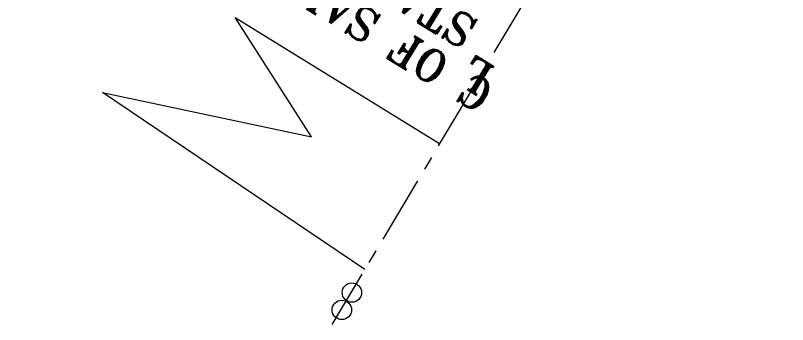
# Model space of a CAD drawing. Header units: metres. Extents: x 593168 to 611286, y 3401475 to 3412398.
# Drawn here: x 593602 to 593673, y 3411944.4 to 3411972.9 of the extents above; entities that cross this region are included whole.
import ezdxf

# ---------------------------------------------------------------- set-up
doc = ezdxf.new("R2010")
doc.units = ezdxf.units.M
doc.header["$MEASUREMENT"] = 0
doc.linetypes.add('CENTER', pattern=[2, 1.25, -0.25, 0.25, -0.25])
doc.layers.add('SRJ CH. in Station', color=7, linetype='Continuous', lineweight=0)
doc.styles.add('ROMANT', font='romant__.ttf')

msp = doc.modelspace()

# ---------------------------------------------------------------- linework, layer by layer
at = {"layer": 'SRJ CH. in Station', "color": 7, "linetype": 'CENTER', "lineweight": 15, "ltscale": 5}
msp.add_lwpolyline([(593673.0459, 3412134.0048), (593601.9559, 3412014.5879), (593654.3167, 3411983.417), (593631.0952, 3411944.4095)], dxfattribs=at)
at = {"layer": 'SRJ CH. in Station', "color": 7, "lineweight": 15}
msp.add_lwpolyline([(593634.1133, 3411949.4794), (593609.9683, 3411965.7676), (593629.1996, 3411961.6867), (593622.183, 3411972.6794), (593641.0123, 3411961.0684)], dxfattribs=at)
at = {"layer": 'SRJ CH. in Station', "color": 7}
for centre in [(593632.9335, 3411947.3548, 21.0075), (593632.0059, 3411945.7562, 21.0075)]:
    msp.add_circle(centre, 0.8956, dxfattribs=at)

# ---------------------------------------------------------------- texts
at = {"layer": 'SRJ CH. in Station', "color": 7, "char_height": 3, "attachment_point": 7, "rotation": 148.549968, "line_spacing_factor": 0.6, "style": 'ROMANT'}
for s, insert in [('C OF SAHNEWAL', (593646.2231, 3411966.3277, 21.0075)), ('STATION', (593644.717, 3411972.249, 21.0075)), ('L', (593646.2305, 3411967.9626, 21.0075))]:
    msp.add_mtext(s, dxfattribs=dict(at, insert=insert))

doc.saveas('drawing.dxf')
